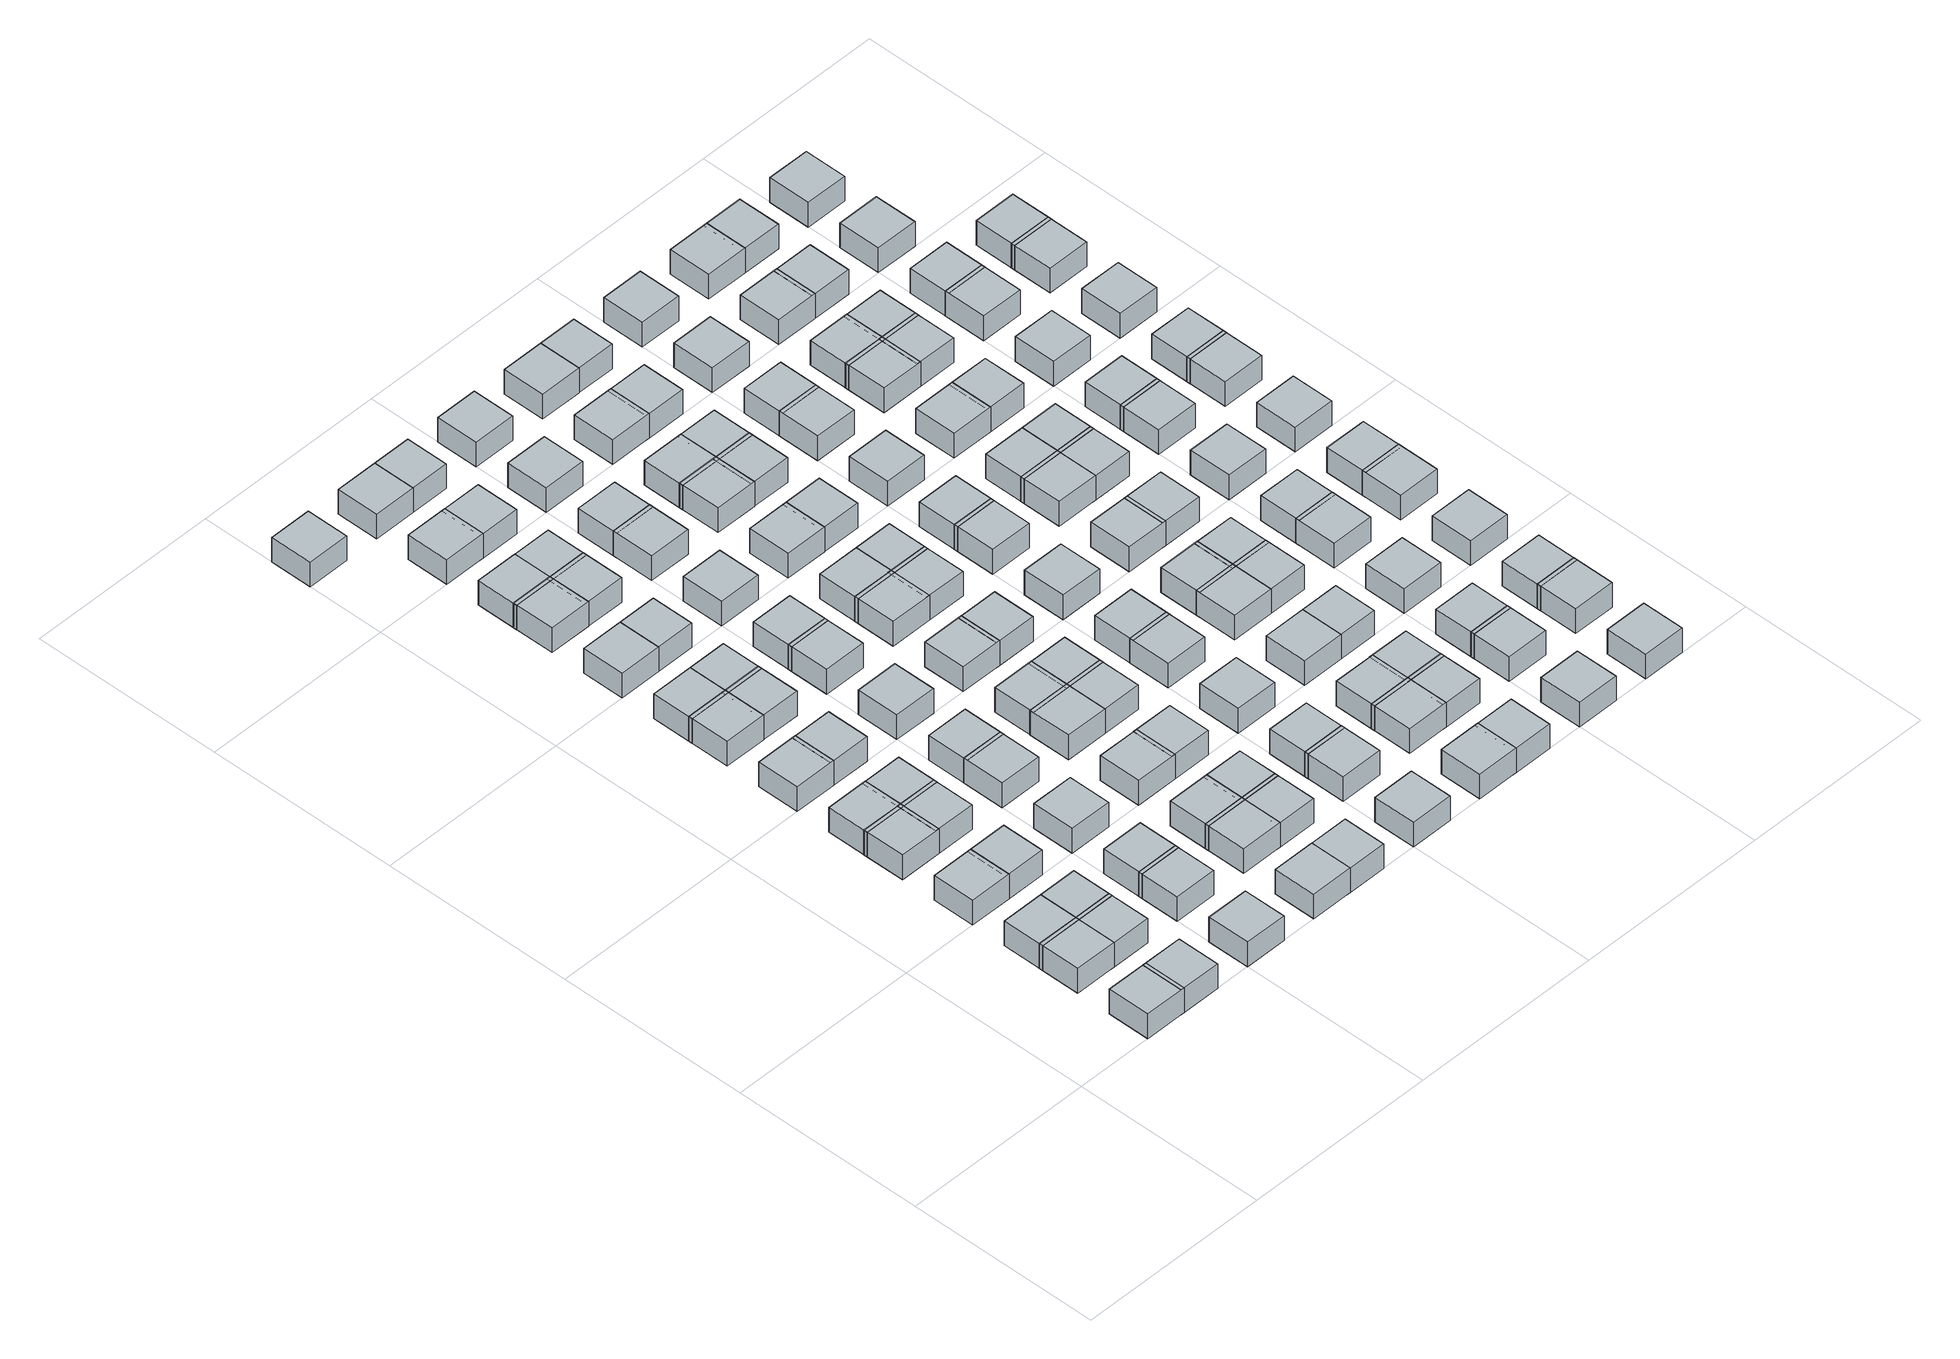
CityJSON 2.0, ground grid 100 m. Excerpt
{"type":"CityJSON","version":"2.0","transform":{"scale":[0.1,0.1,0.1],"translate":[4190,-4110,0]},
"CityObjects":{
"object1":{"type":"GenericCityObject","geometry":[{"type":"Solid","lod":"1","boundaries":[[[[0,1,2,3]],[[4,5,1,0]],[[5,6,2,1]],[[6,7,3,2]],[[7,4,0,3]],[[7,6,5,4]]]]}]},
"object2":{"type":"GenericCityObject","geometry":[{"type":"Solid","lod":"1","boundaries":[[[[8,9,10,11]],[[12,13,9,8]],[[13,14,10,9]],[[14,15,11,10]],[[15,12,8,11]],[[15,14,13,12]]]]}]},
"object3":{"type":"GenericCityObject","geometry":[{"type":"Solid","lod":"1","boundaries":[[[[16,17,18,19]],[[20,21,17,16]],[[21,22,18,17]],[[22,23,19,18]],[[23,20,16,19]],[[23,22,21,20]]]]}]},
"object4":{"type":"GenericCityObject","geometry":[{"type":"Solid","lod":"1","boundaries":[[[[24,25,26,27]],[[28,29,25,24]],[[29,30,26,25]],[[30,31,27,26]],[[31,28,24,27]],[[31,30,29,28]]]]}]},
"object5":{"type":"GenericCityObject","geometry":[{"type":"Solid","lod":"1","boundaries":[[[[32,33,34,35]],[[36,37,33,32]],[[37,38,34,33]],[[38,39,35,34]],[[39,36,32,35]],[[39,38,37,36]]]]}]},
"object6":{"type":"GenericCityObject","geometry":[{"type":"Solid","lod":"1","boundaries":[[[[40,41,42,43]],[[44,45,41,40]],[[45,46,42,41]],[[46,47,43,42]],[[47,44,40,43]],[[47,46,45,44]]]]}]},
"object7":{"type":"GenericCityObject","geometry":[{"type":"Solid","lod":"1","boundaries":[[[[48,49,50,51]],[[52,53,49,48]],[[53,54,50,49]],[[54,55,51,50]],[[55,52,48,51]],[[55,54,53,52]]]]}]},
"object8":{"type":"GenericCityObject","geometry":[{"type":"Solid","lod":"1","boundaries":[[[[56,57,58,59]],[[60,61,57,56]],[[61,62,58,57]],[[62,63,59,58]],[[63,60,56,59]],[[63,62,61,60]]]]}]},
"object9":{"type":"GenericCityObject","geometry":[{"type":"Solid","lod":"1","boundaries":[[[[64,65,66,67]],[[68,69,65,64]],[[69,70,66,65]],[[70,71,67,66]],[[71,68,64,67]],[[71,70,69,68]]]]}]},
"object10":{"type":"GenericCityObject","geometry":[{"type":"Solid","lod":"1","boundaries":[[[[72,73,74,75]],[[76,77,73,72]],[[77,78,74,73]],[[78,79,75,74]],[[79,76,72,75]],[[79,78,77,76]]]]}]},
"object11":{"type":"GenericCityObject","geometry":[{"type":"Solid","lod":"1","boundaries":[[[[80,81,82,83]],[[84,85,81,80]],[[85,86,82,81]],[[86,87,83,82]],[[87,84,80,83]],[[87,86,85,84]]]]}]},
"object12":{"type":"GenericCityObject","geometry":[{"type":"Solid","lod":"1","boundaries":[[[[88,89,90,91]],[[92,93,89,88]],[[93,94,90,89]],[[94,95,91,90]],[[95,92,88,91]],[[95,94,93,92]]]]}]},
"object13":{"type":"GenericCityObject","geometry":[{"type":"Solid","lod":"1","boundaries":[[[[96,97,98,99]],[[100,101,97,96]],[[101,102,98,97]],[[102,103,99,98]],[[103,100,96,99]],[[103,102,101,100]]]]}]},
"object14":{"type":"GenericCityObject","geometry":[{"type":"Solid","lod":"1","boundaries":[[[[104,105,106,107]],[[108,109,105,104]],[[109,110,106,105]],[[110,111,107,106]],[[111,108,104,107]],[[111,110,109,108]]]]}]},
"object15":{"type":"GenericCityObject","geometry":[{"type":"Solid","lod":"1","boundaries":[[[[112,113,114,115]],[[116,117,113,112]],[[117,118,114,113]],[[118,119,115,114]],[[119,116,112,115]],[[119,118,117,116]]]]}]},
"object16":{"type":"GenericCityObject","geometry":[{"type":"Solid","lod":"1","boundaries":[[[[120,121,122,123]],[[124,125,121,120]],[[125,126,122,121]],[[126,127,123,122]],[[127,124,120,123]],[[127,126,125,124]]]]}]},
"object17":{"type":"GenericCityObject","geometry":[{"type":"Solid","lod":"1","boundaries":[[[[128,129,130,131]],[[132,133,129,128]],[[133,134,130,129]],[[134,135,131,130]],[[135,132,128,131]],[[135,134,133,132]]]]}]},
"object18":{"type":"GenericCityObject","geometry":[{"type":"Solid","lod":"1","boundaries":[[[[136,137,138,139]],[[140,141,137,136]],[[141,142,138,137]],[[142,143,139,138]],[[143,140,136,139]],[[143,142,141,140]]]]}]},
"object19":{"type":"GenericCityObject","geometry":[{"type":"Solid","lod":"1","boundaries":[[[[144,145,146,147]],[[148,149,145,144]],[[149,150,146,145]],[[150,151,147,146]],[[151,148,144,147]],[[151,150,149,148]]]]}]},
"object20":{"type":"GenericCityObject","geometry":[{"type":"Solid","lod":"1","boundaries":[[[[152,153,154,155]],[[156,157,153,152]],[[157,158,154,153]],[[158,159,155,154]],[[159,156,152,155]],[[159,158,157,156]]]]}]},
"object21":{"type":"GenericCityObject","geometry":[{"type":"Solid","lod":"1","boundaries":[[[[160,161,162,163]],[[164,165,161,160]],[[165,166,162,161]],[[166,167,163,162]],[[167,164,160,163]],[[167,166,165,164]]]]}]},
"object22":{"type":"GenericCityObject","geometry":[{"type":"Solid","lod":"1","boundaries":[[[[168,169,170,171]],[[172,173,169,168]],[[173,174,170,169]],[[174,175,171,170]],[[175,172,168,171]],[[175,174,173,172]]]]}]},
"object23":{"type":"GenericCityObject","geometry":[{"type":"Solid","lod":"1","boundaries":[[[[176,177,178,179]],[[180,181,177,176]],[[181,182,178,177]],[[182,183,179,178]],[[183,180,176,179]],[[183,182,181,180]]]]}]},
"object24":{"type":"GenericCityObject","geometry":[{"type":"Solid","lod":"1","boundaries":[[[[184,185,186,187]],[[188,189,185,184]],[[189,190,186,185]],[[190,191,187,186]],[[191,188,184,187]],[[191,190,189,188]]]]}]},
"object25":{"type":"GenericCityObject","geometry":[{"type":"Solid","lod":"1","boundaries":[[[[192,193,194,195]],[[196,197,193,192]],[[197,198,194,193]],[[198,199,195,194]],[[199,196,192,195]],[[199,198,197,196]]]]}]},
"object26":{"type":"GenericCityObject","geometry":[{"type":"Solid","lod":"1","boundaries":[[[[200,201,202,203]],[[204,205,201,200]],[[205,206,202,201]],[[206,207,203,202]],[[207,204,200,203]],[[207,206,205,204]]]]}]},
"object27":{"type":"GenericCityObject","geometry":[{"type":"Solid","lod":"1","boundaries":[[[[208,209,210,211]],[[212,213,209,208]],[[213,214,210,209]],[[214,215,211,210]],[[215,212,208,211]],[[215,214,213,212]]]]}]},
"object28":{"type":"GenericCityObject","geometry":[{"type":"Solid","lod":"1","boundaries":[[[[216,217,218,219]],[[220,221,217,216]],[[221,222,218,217]],[[222,223,219,218]],[[223,220,216,219]],[[223,222,221,220]]]]}]},
"object29":{"type":"GenericCityObject","geometry":[{"type":"Solid","lod":"1","boundaries":[[[[224,225,226,227]],[[228,229,225,224]],[[229,230,226,225]],[[230,231,227,226]],[[231,228,224,227]],[[231,230,229,228]]]]}]},
"object30":{"type":"GenericCityObject","geometry":[{"type":"Solid","lod":"1","boundaries":[[[[232,233,234,235]],[[236,237,233,232]],[[237,238,234,233]],[[238,239,235,234]],[[239,236,232,235]],[[239,238,237,236]]]]}]},
"object31":{"type":"GenericCityObject","geometry":[{"type":"Solid","lod":"1","boundaries":[[[[240,241,242,243]],[[244,245,241,240]],[[245,246,242,241]],[[246,247,243,242]],[[247,244,240,243]],[[247,246,245,244]]]]}]},
"object32":{"type":"GenericCityObject","geometry":[{"type":"Solid","lod":"1","boundaries":[[[[248,249,250,251]],[[252,253,249,248]],[[253,254,250,249]],[[254,255,251,250]],[[255,252,248,251]],[[255,254,253,252]]]]}]},
"object33":{"type":"GenericCityObject","geometry":[{"type":"Solid","lod":"1","boundaries":[[[[256,257,258,259]],[[260,261,257,256]],[[261,262,258,257]],[[262,263,259,258]],[[263,260,256,259]],[[263,262,261,260]]]]}]},
"object34":{"type":"GenericCityObject","geometry":[{"type":"Solid","lod":"1","boundaries":[[[[264,265,266,267]],[[268,269,265,264]],[[269,270,266,265]],[[270,271,267,266]],[[271,268,264,267]],[[271,270,269,268]]]]}]},
"object35":{"type":"GenericCityObject","geometry":[{"type":"Solid","lod":"1","boundaries":[[[[272,273,274,275]],[[276,277,273,272]],[[277,278,274,273]],[[278,279,275,274]],[[279,276,272,275]],[[279,278,277,276]]]]}]},
"object36":{"type":"GenericCityObject","geometry":[{"type":"Solid","lod":"1","boundaries":[[[[280,281,282,283]],[[284,285,281,280]],[[285,286,282,281]],[[286,287,283,282]],[[287,284,280,283]],[[287,286,285,284]]]]}]},
"object37":{"type":"GenericCityObject","geometry":[{"type":"Solid","lod":"1","boundaries":[[[[288,289,290,291]],[[292,293,289,288]],[[293,294,290,289]],[[294,295,291,290]],[[295,292,288,291]],[[295,294,293,292]]]]}]},
"object38":{"type":"GenericCityObject","geometry":[{"type":"Solid","lod":"1","boundaries":[[[[296,297,298,299]],[[300,301,297,296]],[[301,302,298,297]],[[302,303,299,298]],[[303,300,296,299]],[[303,302,301,300]]]]}]},
"object39":{"type":"GenericCityObject","geometry":[{"type":"Solid","lod":"1","boundaries":[[[[304,305,306,307]],[[308,309,305,304]],[[309,310,306,305]],[[310,311,307,306]],[[311,308,304,307]],[[311,310,309,308]]]]}]},
"object40":{"type":"GenericCityObject","geometry":[{"type":"Solid","lod":"1","boundaries":[[[[312,313,314,315]],[[316,317,313,312]],[[317,318,314,313]],[[318,319,315,314]],[[319,316,312,315]],[[319,318,317,316]]]]}]},
"object41":{"type":"GenericCityObject","geometry":[{"type":"Solid","lod":"1","boundaries":[[[[320,321,322,323]],[[324,325,321,320]],[[325,326,322,321]],[[326,327,323,322]],[[327,324,320,323]],[[327,326,325,324]]]]}]},
"object42":{"type":"GenericCityObject","geometry":[{"type":"Solid","lod":"1","boundaries":[[[[328,329,330,331]],[[332,333,329,328]],[[333,334,330,329]],[[334,335,331,330]],[[335,332,328,331]],[[335,334,333,332]]]]}]},
"object43":{"type":"GenericCityObject","geometry":[{"type":"Solid","lod":"1","boundaries":[[[[336,337,338,339]],[[340,341,337,336]],[[341,342,338,337]],[[342,343,339,338]],[[343,340,336,339]],[[343,342,341,340]]]]}]},
"object44":{"type":"GenericCityObject","geometry":[{"type":"Solid","lod":"1","boundaries":[[[[344,345,346,347]],[[348,349,345,344]],[[349,350,346,345]],[[350,351,347,346]],[[351,348,344,347]],[[351,350,349,348]]]]}]},
"object45":{"type":"GenericCityObject","geometry":[{"type":"Solid","lod":"1","boundaries":[[[[352,353,354,355]],[[356,357,353,352]],[[357,358,354,353]],[[358,359,355,354]],[[359,356,352,355]],[[359,358,357,356]]]]}]},
"object46":{"type":"GenericCityObject","geometry":[{"type":"Solid","lod":"1","boundaries":[[[[360,361,362,363]],[[364,365,361,360]],[[365,366,362,361]],[[366,367,363,362]],[[367,364,360,363]],[[367,366,365,364]]]]}]},
"object47":{"type":"GenericCityObject","geometry":[{"type":"Solid","lod":"1","boundaries":[[[[368,369,370,371]],[[372,373,369,368]],[[373,374,370,369]],[[374,375,371,370]],[[375,372,368,371]],[[375,374,373,372]]]]}]},
"object48":{"type":"GenericCityObject","geometry":[{"type":"Solid","lod":"1","boundaries":[[[[376,377,378,379]],[[380,381,377,376]],[[381,382,378,377]],[[382,383,379,378]],[[383,380,376,379]],[[383,382,381,380]]]]}]},
"object49":{"type":"GenericCityObject","geometry":[{"type":"Solid","lod":"1","boundaries":[[[[384,385,386,387]],[[388,389,385,384]],[[389,390,386,385]],[[390,391,387,386]],[[391,388,384,387]],[[391,390,389,388]]]]}]},
"object50":{"type":"GenericCityObject","geometry":[{"type":"Solid","lod":"1","boundaries":[[[[392,393,394,395]],[[396,397,393,392]],[[397,398,394,393]],[[398,399,395,394]],[[399,396,392,395]],[[399,398,397,396]]]]}]},
"object51":{"type":"GenericCityObject","geometry":[{"type":"Solid","lod":"1","boundaries":[[[[400,401,402,403]],[[404,405,401,400]],[[405,406,402,401]],[[406,407,403,402]],[[407,404,400,403]],[[407,406,405,404]]]]}]},
"object52":{"type":"GenericCityObject","geometry":[{"type":"Solid","lod":"1","boundaries":[[[[408,409,410,411]],[[412,413,409,408]],[[413,414,410,409]],[[414,415,411,410]],[[415,412,408,411]],[[415,414,413,412]]]]}]},
"object53":{"type":"GenericCityObject","geometry":[{"type":"Solid","lod":"1","boundaries":[[[[416,417,418,419]],[[420,421,417,416]],[[421,422,418,417]],[[422,423,419,418]],[[423,420,416,419]],[[423,422,421,420]]]]}]},
"object54":{"type":"GenericCityObject","geometry":[{"type":"Solid","lod":"1","boundaries":[[[[424,425,426,427]],[[428,429,425,424]],[[429,430,426,425]],[[430,431,427,426]],[[431,428,424,427]],[[431,430,429,428]]]]}]},
"object55":{"type":"GenericCityObject","geometry":[{"type":"Solid","lod":"1","boundaries":[[[[432,433,434,435]],[[436,437,433,432]],[[437,438,434,433]],[[438,439,435,434]],[[439,436,432,435]],[[439,438,437,436]]]]}]},
"object56":{"type":"GenericCityObject","geometry":[{"type":"Solid","lod":"1","boundaries":[[[[440,441,442,443]],[[444,445,441,440]],[[445,446,442,441]],[[446,447,443,442]],[[447,444,440,443]],[[447,446,445,444]]]]}]},
"object57":{"type":"GenericCityObject","geometry":[{"type":"Solid","lod":"1","boundaries":[[[[448,449,450,451]],[[452,453,449,448]],[[453,454,450,449]],[[454,455,451,450]],[[455,452,448,451]],[[455,454,453,452]]]]}]},
"object58":{"type":"GenericCityObject","geometry":[{"type":"Solid","lod":"1","boundaries":[[[[456,457,458,459]],[[460,461,457,456]],[[461,462,458,457]],[[462,463,459,458]],[[463,460,456,459]],[[463,462,461,460]]]]}]},
"object59":{"type":"GenericCityObject","geometry":[{"type":"Solid","lod":"1","boundaries":[[[[464,465,466,467]],[[468,469,465,464]],[[469,470,466,465]],[[470,471,467,466]],[[471,468,464,467]],[[471,470,469,468]]]]}]},
"object60":{"type":"GenericCityObject","geometry":[{"type":"Solid","lod":"1","boundaries":[[[[472,473,474,475]],[[476,477,473,472]],[[477,478,474,473]],[[478,479,475,474]],[[479,476,472,475]],[[479,478,477,476]]]]}]},
"object61":{"type":"GenericCityObject","geometry":[{"type":"Solid","lod":"1","boundaries":[[[[480,481,482,483]],[[484,485,481,480]],[[485,486,482,481]],[[486,487,483,482]],[[487,484,480,483]],[[487,486,485,484]]]]}]},
"object62":{"type":"GenericCityObject","geometry":[{"type":"Solid","lod":"1","boundaries":[[[[488,489,490,491]],[[492,493,489,488]],[[493,494,490,489]],[[494,495,491,490]],[[495,492,488,491]],[[495,494,493,492]]]]}]},
"object63":{"type":"GenericCityObject","geometry":[{"type":"Solid","lod":"1","boundaries":[[[[496,497,498,499]],[[500,501,497,496]],[[501,502,498,497]],[[502,503,499,498]],[[503,500,496,499]],[[503,502,501,500]]]]}]},
"object64":{"type":"GenericCityObject","geometry":[{"type":"Solid","lod":"1","boundaries":[[[[504,505,506,507]],[[508,509,505,504]],[[509,510,506,505]],[[510,511,507,506]],[[511,508,504,507]],[[511,510,509,508]]]]}]},
"object65":{"type":"GenericCityObject","geometry":[{"type":"Solid","lod":"1","boundaries":[[[[512,513,514,515]],[[516,517,513,512]],[[517,518,514,513]],[[518,519,515,514]],[[519,516,512,515]],[[519,518,517,516]]]]}]},
"object66":{"type":"GenericCityObject","geometry":[{"type":"Solid","lod":"1","boundaries":[[[[520,521,522,523]],[[524,525,521,520]],[[525,526,522,521]],[[526,527,523,522]],[[527,524,520,523]],[[527,526,525,524]]]]}]},
"object67":{"type":"GenericCityObject","geometry":[{"type":"Solid","lod":"1","boundaries":[[[[528,529,530,531]],[[532,533,529,528]],[[533,534,530,529]],[[534,535,531,530]],[[535,532,528,531]],[[535,534,533,532]]]]}]},
"object68":{"type":"GenericCityObject","geometry":[{"type":"Solid","lod":"1","boundaries":[[[[536,537,538,539]],[[540,541,537,536]],[[541,542,538,537]],[[542,543,539,538]],[[543,540,536,539]],[[543,542,541,540]]]]}]},
"object69":{"type":"GenericCityObject","geometry":[{"type":"Solid","lod":"1","boundaries":[[[[544,545,546,547]],[[548,549,545,544]],[[549,550,546,545]],[[550,551,547,546]],[[551,548,544,547]],[[551,550,549,548]]]]}]},
"object70":{"type":"GenericCityObject","geometry":[{"type":"Solid","lod":"1","boundaries":[[[[552,553,554,555]],[[556,557,553,552]],[[557,558,554,553]],[[558,559,555,554]],[[559,556,552,555]],[[559,558,557,556]]]]}]},
"object71":{"type":"GenericCityObject","geometry":[{"type":"Solid","lod":"1","boundaries":[[[[560,561,562,563]],[[564,565,561,560]],[[565,566,562,561]],[[566,567,563,562]],[[567,564,560,563]],[[567,566,565,564]]]]}]},
"object72":{"type":"GenericCityObject","geometry":[{"type":"Solid","lod":"1","boundaries":[[[[568,569,570,571]],[[572,573,569,568]],[[573,574,570,569]],[[574,575,571,570]],[[575,572,568,571]],[[575,574,573,572]]]]}]},
"object73":{"type":"GenericCityObject","geometry":[{"type":"Solid","lod":"1","boundaries":[[[[576,577,578,579]],[[580,581,577,576]],[[581,582,578,577]],[[582,583,579,578]],[[583,580,576,579]],[[583,582,581,580]]]]}]},
"object74":{"type":"GenericCityObject","geometry":[{"type":"Solid","lod":"1","boundaries":[[[[584,585,586,587]],[[588,589,585,584]],[[589,590,586,585]],[[590,591,587,586]],[[591,588,584,587]],[[591,590,589,588]]]]}]},
"object75":{"type":"GenericCityObject","geometry":[{"type":"Solid","lod":"1","boundaries":[[[[592,593,594,595]],[[596,597,593,592]],[[597,598,594,593]],[[598,599,595,594]],[[599,596,592,595]],[[599,598,597,596]]]]}]},
"object76":{"type":"GenericCityObject","geometry":[{"type":"Solid","lod":"1","boundaries":[[[[600,601,602,603]],[[604,605,601,600]],[[605,606,602,601]],[[606,607,603,602]],[[607,604,600,603]],[[607,606,605,604]]]]}]},
"object77":{"type":"GenericCityObject","geometry":[{"type":"Solid","lod":"1","boundaries":[[[[608,609,610,611]],[[612,613,609,608]],[[613,614,610,609]],[[614,615,611,610]],[[615,612,608,611]],[[615,614,613,612]]]]}]},
"object78":{"type":"GenericCityObject","geometry":[{"type":"Solid","lod":"1","boundaries":[[[[616,617,618,619]],[[620,621,617,616]],[[621,622,618,617]],[[622,623,619,618]],[[623,620,616,619]],[[623,622,621,620]]]]}]},
"object79":{"type":"GenericCityObject","geometry":[{"type":"Solid","lod":"1","boundaries":[[[[624,625,626,627]],[[628,629,625,624]],[[629,630,626,625]],[[630,631,627,626]],[[631,628,624,627]],[[631,630,629,628]]]]}]},
"object80":{"type":"GenericCityObject","geometry":[{"type":"Solid","lod":"1","boundaries":[[[[632,633,634,635]],[[636,637,633,632]],[[637,638,634,633]],[[638,639,635,634]],[[639,636,632,635]],[[639,638,637,636]]]]}]},
"object81":{"type":"GenericCityObject","geometry":[{"type":"Solid","lod":"1","boundaries":[[[[640,641,642,643]],[[644,645,641,640]],[[645,646,642,641]],[[646,647,643,642]],[[647,644,640,643]],[[647,646,645,644]]]]}]},
"object82":{"type":"GenericCityObject","geometry":[{"type":"Solid","lod":"1","boundaries":[[[[648,649,650,651]],[[652,653,649,648]],[[653,654,650,649]],[[654,655,651,650]],[[655,652,648,651]],[[655,654,653,652]]]]}]},
"object83":{"type":"GenericCityObject","geometry":[{"type":"Solid","lod":"1","boundaries":[[[[656,657,658,659]],[[660,661,657,656]],[[661,662,658,657]],[[662,663,659,658]],[[663,660,656,659]],[[663,662,661,660]]]]}]},
"object84":{"type":"GenericCityObject","geometry":[{"type":"Solid","lod":"1","boundaries":[[[[664,665,666,667]],[[668,669,665,664]],[[669,670,666,665]],[[670,671,667,666]],[[671,668,664,667]],[[671,670,669,668]]]]}]},
"object85":{"type":"GenericCityObject","geometry":[{"type":"Solid","lod":"1","boundaries":[[[[672,673,674,675]],[[676,677,673,672]],[[677,678,674,673]],[[678,679,675,674]],[[679,676,672,675]],[[679,678,677,676]]]]}]},
"object86":{"type":"GenericCityObject","geometry":[{"type":"Solid","lod":"1","boundaries":[[[[680,681,682,683]],[[684,685,681,680]],[[685,686,682,681]],[[686,687,683,682]],[[687,684,680,683]],[[687,686,685,684]]]]}]},
"object87":{"type":"GenericCityObject","geometry":[{"type":"Solid","lod":"1","boundaries":[[[[688,689,690,691]],[[692,693,689,688]],[[693,694,690,689]],[[694,695,691,690]],[[695,692,688,691]],[[695,694,693,692]]]]}]},
"object88":{"type":"GenericCityObject","geometry":[{"type":"Solid","lod":"1","boundaries":[[[[696,697,698,699]],[[700,701,697,696]],[[701,702,698,697]],[[702,703,699,698]],[[703,700,696,699]],[[703,702,701,700]]]]}]},
"object89":{"type":"GenericCityObject","geometry":[{"type":"Solid","lod":"1","boundaries":[[[[704,705,706,707]],[[708,709,705,704]],[[709,710,706,705]],[[710,711,707,706]],[[711,708,704,707]],[[711,710,709,708]]]]}]},
"object90":{"type":"GenericCityObject","geometry":[{"type":"Solid","lod":"1","boundaries":[[[[712,713,714,715]],[[716,717,713,712]],[[717,718,714,713]],[[718,719,715,714]],[[719,716,712,715]],[[719,718,717,716]]]]}]},
"object91":{"type":"GenericCityObject","geometry":[{"type":"Solid","lod":"1","boundaries":[[[[720,721,722,723]],[[724,725,721,720]],[[725,726,722,721]],[[726,727,723,722]],[[727,724,720,723]],[[727,726,725,724]]]]}]},
"object92":{"type":"GenericCityObject","geometry":[{"type":"Solid","lod":"1","boundaries":[[[[728,729,730,731]],[[732,733,729,728]],[[733,734,730,729]],[[734,735,731,730]],[[735,732,728,731]],[[735,734,733,732]]]]}]},
"object93":{"type":"GenericCityObject","geometry":[{"type":"Solid","lod":"1","boundaries":[[[[736,737,738,739]],[[740,741,737,736]],[[741,742,738,737]],[[742,743,739,738]],[[743,740,736,739]],[[743,742,741,740]]]]}]},
"object94":{"type":"GenericCityObject","geometry":[{"type":"Solid","lod":"1","boundaries":[[[[744,745,746,747]],[[748,749,745,744]],[[749,750,746,745]],[[750,751,747,746]],[[751,748,744,747]],[[751,750,749,748]]]]}]},
"object95":{"type":"GenericCityObject","geometry":[{"type":"Solid","lod":"1","boundaries":[[[[752,753,754,755]],[[756,757,753,752]],[[757,758,754,753]],[[758,759,755,754]],[[759,756,752,755]],[[759,758,757,756]]]]}]},
"object96":{"type":"GenericCityObject","geometry":[{"type":"Solid","lod":"1","boundaries":[[[[760,761,762,763]],[[764,765,761,760]],[[765,766,762,761]],[[766,767,763,762]],[[767,764,760,763]],[[767,766,765,764]]]]}]},
"object97":{"type":"GenericCityObject","geometry":[{"type":"Solid","lod":"1","boundaries":[[[[768,769,770,771]],[[772,773,769,768]],[[773,774,770,769]],[[774,775,771,770]],[[775,772,768,771]],[[775,774,773,772]]]]}]},
"object98":{"type":"GenericCityObject","geometry":[{"type":"Solid","lod":"1","boundaries":[[[[776,777,778,779]],[[780,781,777,776]],[[781,782,778,777]],[[782,783,779,778]],[[783,780,776,779]],[[783,782,781,780]]]]}]},
"object99":{"type":"GenericCityObject","geometry":[{"type":"Solid","lod":"1","boundaries":[[[[784,785,786,787]],[[788,789,785,784]],[[789,790,786,785]],[[790,791,787,786]],[[791,788,784,787]],[[791,790,789,788]]]]}]},
"object100":{"type":"GenericCityObject","geometry":[{"type":"Solid","lod":"1","boundaries":[[[[792,793,794,795]],[[796,797,793,792]],[[797,798,794,793]],[[798,799,795,794]],[[799,796,792,795]],[[799,798,797,796]]]]}]},
"object101":{"type":"GenericCityObject","geometry":[{"type":"Solid","lod":"1","boundaries":[[[[800,801,802,803]],[[804,805,801,800]],[[805,806,802,801]],[[806,807,803,802]],[[807,804,800,803]],[[807,806,805,804]]]]}]},
"object102":{"type":"GenericCityObject","geometry":[{"type":"Solid","lod":"1","boundaries":[[[[808,809,810,811]],[[812,813,809,808]],[[813,814,810,809]],[[814,815,811,810]],[[815,812,808,811]],[[815,814,813,812]]]]}]},
"object103":{"type":"GenericCityObject","geometry":[{"type":"Solid","lod":"1","boundaries":[[[[816,817,818,819]],[[820,821,817,816]],[[821,822,818,817]],[[822,823,819,818]],[[823,820,816,819]],[[823,822,821,820]]]]}]},
"object104":{"type":"GenericCityObject","geometry":[{"type":"Solid","lod":"1","boundaries":[[[[824,825,826,827]],[[828,829,825,824]],[[829,830,826,825]],[[830,831,827,826]],[[831,828,824,827]],[[831,830,829,828]]]]}]},
"object105":{"type":"GenericCityObject","geometry":[{"type":"Solid","lod":"1","boundaries":[[[[832,833,834,835]],[[836,837,833,832]],[[837,838,834,833]],[[838,839,835,834]],[[839,836,832,835]],[[839,838,837,836]]]]}]},
"object106":{"type":"GenericCityObject","geometry":[{"type":"Solid","lod":"1","boundaries":[[[[840,841,842,843]],[[844,845,841,840]],[[845,846,842,841]],[[846,847,843,842]],[[847,844,840,843]],[[847,846,845,844]]]]}]},
"object107":{"type":"GenericCityObject","geometry":[{"type":"Solid","lod":"1","boundaries":[[[[848,849,850,851]],[[852,853,849,848]],[[853,854,850,849]],[[854,855,851,850]],[[855,852,848,851]],[[855,854,853,852]]]]}]},
"object108":{"type":"GenericCityObject","geometry":[{"type":"Solid","lod":"1","boundaries":[[[[856,857,858,859]],[[860,861,857,856]],[[861,862,858,857]],[[862,863,859,858]],[[863,860,856,859]],[[863,862,861,860]]]]}]},
"object109":{"type":"GenericCityObject","geometry":[{"type":"Solid","lod":"1","boundaries":[[[[864,865,866,867]],[[868,869,865,864]],[[869,870,866,865]],[[870,871,867,866]],[[871,868,864,867]],[[871,870,869,868]]]]}]},
"object110":{"type":"GenericCityObject","geometry":[{"type":"Solid","lod":"1","boundaries":[[[[872,873,874,875]],[[876,877,873,872]],[[877,878,874,873]],[[878,879,875,874]],[[879,876,872,875]],[[879,878,877,876]]]]}]},
"object111":{"type":"GenericCityObject","geometry":[{"type":"Solid","lod":"1","boundaries":[[[[880,881,882,883]],[[884,885,881,880]],[[885,886,882,881]],[[886,887,883,882]],[[887,884,880,883]],[[887,886,885,884]]]]}]},
"object112":{"type":"GenericCityObject","geometry":[{"type":"Solid","lod":"1","boundaries":[[[[888,889,890,891]],[[892,893,889,888]],[[893,894,890,889]],[[894,895,891,890]],[[895,892,888,891]],[[895,894,893,892]]]]}]},
"object113":{"type":"GenericCityObject","geometry":[{"type":"Solid","lod":"1","boundaries":[[[[896,897,898,899]],[[900,901,897,896]],[[901,902,898,897]],[[902,903,899,898]],[[903,900,896,899]],[[903,902,901,900]]]]}]},
"object114":{"type":"GenericCityObject","geometry":[{"type":"Solid","lod":"1","boundaries":[[[[904,905,906,907]],[[908,909,905,904]],[[909,910,906,905]],[[910,911,907,906]],[[911,908,904,907]],[[911,910,909,908]]]]}]},
"object115":{"type":"GenericCityObject","geometry":[{"type":"Solid","lod":"1","boundaries":[[[[912,913,914,915]],[[916,917,913,912]],[[917,918,914,913]],[[918,919,915,914]],[[919,916,912,915]],[[919,918,917,916]]]]}]},
"object116":{"type":"GenericCityObject","geometry":[{"type":"Solid","lod":"1","boundaries":[[[[920,921,922,923]],[[924,925,921,920]],[[925,926,922,921]],[[926,927,923,922]],[[927,924,920,923]],[[927,926,925,924]]]]}]},
"object117":{"type":"GenericCityObject","geometry":[{"type":"Solid","lod":"1","boundaries":[[[[928,929,930,931]],[[932,933,929,928]],[[933,934,930,929]],[[934,935,931,930]],[[935,932,928,931]],[[935,934,933,932]]]]}]},
"object118":{"type":"GenericCityObject","geometry":[{"type":"Solid","lod":"1","boundaries":[[[[936,937,938,939]],[[940,941,937,936]],[[941,942,938,937]],[[942,943,939,938]],[[943,940,936,939]],[[943,942,941,940]]]]}]},
"object119":{"type":"GenericCityObject","geometry":[{"type":"Solid","lod":"1","boundaries":[[[[944,945,946,947]],[[948,949,945,944]],[[949,950,946,945]],[[950,951,947,946]],[[951,948,944,947]],[[951,950,949,948]]]]}]},
"object120":{"type":"GenericCityObject","geometry":[{"type":"Solid","lod":"1","boundaries":[[[[952,953,954,955]],[[956,957,953,952]],[[957,958,954,953]],[[958,959,955,954]],[[959,956,952,955]],[[959,958,957,956]]]]}]},
"object121":{"type":"GenericCityObject","geometry":[{"type":"Solid","lod":"1","boundaries":[[[[960,961,962,963]],[[964,965,961,960]],[[965,966,962,961]],[[966,967,963,962]],[[967,964,960,963]],[[967,966,965,964]]]]}]},
"object122":{"type":"GenericCityObject","geometry":[{"type":"Solid","lod":"1","boundaries":[[[[968,969,970,971]],[[972,973,969,968]],[[973,974,970,969]],[[974,975,971,970]],[[975,972,968,971]],[[975,974,973,972]]]]}]},
"object123":{"type":"GenericCityObject","geometry":[{"type":"Solid","lod":"1","boundaries":[[[[976,977,978,979]],[[980,981,977,976]],[[981,982,978,977]],[[982,983,979,978]],[[983,980,976,979]],[[983,982,981,980]]]]}]},
"object124":{"type":"GenericCityObject","geometry":[{"type":"Solid","lod":"1","boundaries":[[[[984,985,986,987]],[[988,989,985,984]],[[989,990,986,985]],[[990,991,987,986]],[[991,988,984,987]],[[991,990,989,988]]]]}]},
"object125":{"type":"GenericCityObject","geometry":[{"type":"Solid","lod":"1","boundaries":[[[[992,993,994,995]],[[996,997,993,992]],[[997,998,994,993]],[[998,999,995,994]],[[999,996,992,995]],[[999,998,997,996]]]]}]},
"object126":{"type":"GenericCityObject","geometry":[{"type":"Solid","lod":"1","boundaries":[[[[1000,1001,1002,1003]],[[1004,1005,1001,1000]],[[1005,1006,1002,1001]],[[1006,1007,1003,1002]],[[1007,1004,1000,1003]],[[1007,1006,1005,1004]]]]}]},
"object127":{"type":"GenericCityObject","geometry":[{"type":"Solid","lod":"1","boundaries":[[[[1008,1009,1010,1011]],[[1012,1013,1009,1008]],[[1013,1014,1010,1009]],[[1014,1015,1011,1010]],[[1015,1012,1008,1011]],[[1015,1014,1013,1012]]]]}]},
"object128":{"type":"GenericCityObject","geometry":[{"type":"Solid","lod":"1","boundaries":[[[[1016,1017,1018,1019]],[[1020,1021,1017,1016]],[[1021,1022,1018,1017]],[[1022,1023,1019,1018]],[[1023,1020,1016,1019]],[[1023,1022,1021,1020]]]]}]},
"object129":{"type":"GenericCityObject","geometry":[{"type":"Solid","lod":"1","boundaries":[[[[1024,1025,1026,1027]],[[1028,1029,1025,1024]],[[1029,1030,1026,1025]],[[1030,1031,1027,1026]],[[1031,1028,1024,1027]],[[1031,1030,1029,1028]]]]}]},
"object130":{"type":"GenericCityObject","geometry":[{"type":"Solid","lod":"1","boundaries":[[[[1032,1033,1034,1035]],[[1036,1037,1033,1032]],[[1037,1038,1034,1033]],[[1038,1039,1035,1034]],[[1039,1036,1032,1035]],[[1039,1038,1037,1036]]]]}]},
"object131":{"type":"GenericCityObject","geometry":[{"type":"Solid","lod":"1","boundaries":[[[[1040,1041,1042,1043]],[[1044,1045,1041,1040]],[[1045,1046,1042,1041]],[[1046,1047,1043,1042]],[[1047,1044,1040,1043]],[[1047,1046,1045,1044]]]]}]},
"object132":{"type":"GenericCityObject","geometry":[{"type":"Solid","lod":"1","boundaries":[[[[1048,1049,1050,1051]],[[1052,1053,1049,1048]],[[1053,1054,1050,1049]],[[1054,1055,1051,1050]],[[1055,1052,1048,1051]],[[1055,1054,1053,1052]]]]}]},
"object133":{"type":"GenericCityObject","geometry":[{"type":"Solid","lod":"1","boundaries":[[[[1056,1057,1058,1059]],[[1060,1061,1057,1056]],[[1061,1062,1058,1057]],[[1062,1063,1059,1058]],[[1063,1060,1056,1059]],[[1063,1062,1061,1060]]]]}]},
"object134":{"type":"GenericCityObject","geometry":[{"type":"Solid","lod":"1","boundaries":[[[[1064,1065,1066,1067]],[[1068,1069,1065,1064]],[[1069,1070,1066,1065]],[[1070,1071,1067,1066]],[[1071,1068,1064,1067]],[[1071,1070,1069,1068]]]]}]},
"object135":{"type":"GenericCityObject","geometry":[{"type":"Solid","lod":"1","boundaries":[[[[1072,1073,1074,1075]],[[1076,1077,1073,1072]],[[1077,1078,1074,1073]],[[1078,1079,1075,1074]],[[1079,1076,1072,1075]],[[1079,1078,1077,1076]]]]}]},
"object136":{"type":"GenericCityObject","geometry":[{"type":"Solid","lod":"1","boundaries":[[[[1080,1081,1082,1083]],[[1084,1085,1081,1080]],[[1085,1086,1082,1081]],[[1086,1087,1083,1082]],[[1087,1084,1080,1083]],[[1087,1086,1085,1084]]]]}]},
"object137":{"type":"GenericCityObject","geometry":[{"type":"Solid","lod":"1","boundaries":[[[[1088,1089,1090,1091]],[[1092,1093,1089,1088]],[[1093,1094,1090,1089]],[[1094,1095,1091,1090]],[[1095,1092,1088,1091]],[[1095,1094,1093,1092]]]]}]},
"object138":{"type":"GenericCityObject","geometry":[{"type":"Solid","lod":"1","boundaries":[[[[1096,1097,1098,1099]],[[1100,1101,1097,1096]],[[1101,1102,1098,1097]],[[1102,1103,1099,1098]],[[1103,1100,1096,1099]],[[1103,1102,1101,1100]]]]}]},
"object139":{"type":"GenericCityObject","geometry":[{"type":"Solid","lod":"1","boundaries":[[[[1104,1105,1106,1107]],[[1108,1109,1105,1104]],[[1109,1110,1106,1105]],[[1110,1111,1107,1106]],[[1111,1108,1104,1107]],[[1111,1110,1109,1108]]]]}]}
},
"vertices":[
[400,0,0],[620,0,0],[620,220,0],[400,220,0],[400,0,140],[620,0,140],[620,220,140],[400,220,140],
[400,400,0],[620,400,0],[620,620,0],[400,620,0],[400,400,140],[620,400,140],[620,620,140],[400,620,140],
[400,600,0],[620,600,0],[620,820,0],[400,820,0],[400,600,140],[620,600,140],[620,820,140],[400,820,140],
[600,0,0],[820,0,0],[820,220,0],[600,220,0],[600,0,140],[820,0,140],[820,220,140],[600,220,140],
[400,1000,0],[620,1000,0],[620,1220,0],[400,1220,0],[400,1000,140],[620,1000,140],[620,1220,140],[400,1220,140],
[600,400,0],[820,400,0],[820,620,0],[600,620,0],[600,400,140],[820,400,140],[820,620,140],[600,620,140],
[600,600,0],[820,600,0],[820,820,0],[600,820,0],[600,600,140],[820,600,140],[820,820,140],[600,820,140],
[400,1400,0],[620,1400,0],[620,1620,0],[400,1620,0],[400,1400,140],[620,1400,140],[620,1620,140],[400,1620,140],
[400,1600,0],[620,1600,0],[620,1820,0],[400,1820,0],[400,1600,140],[620,1600,140],[620,1820,140],[400,1820,140],
[600,1000,0],[820,1000,0],[820,1220,0],[600,1220,0],[600,1000,140],[820,1000,140],[820,1220,140],[600,1220,140],
[400,2000,0],[620,2000,0],[620,2220,0],[400,2220,0],[400,2000,140],[620,2000,140],[620,2220,140],[400,2220,140],
[1000,0,0],[1220,0,0],[1220,220,0],[1000,220,0],[1000,0,140],[1220,0,140],[1220,220,140],[1000,220,140],
[600,1400,0],[820,1400,0],[820,1620,0],[600,1620,0],[600,1400,140],[820,1400,140],[820,1620,140],[600,1620,140],
[600,1600,0],[820,1600,0],[820,1820,0],[600,1820,0],[600,1600,140],[820,1600,140],[820,1820,140],[600,1820,140],
[400,2400,0],[620,2400,0],[620,2620,0],[400,2620,0],[400,2400,140],[620,2400,140],[620,2620,140],[400,2620,140],
[1000,400,0],[1220,400,0],[1220,620,0],[1000,620,0],[1000,400,140],[1220,400,140],[1220,620,140],[1000,620,140],
[400,2600,0],[620,2600,0],[620,2820,0],[400,2820,0],[400,2600,140],[620,2600,140],[620,2820,140],[400,2820,140],
[1000,600,0],[1220,600,0],[1220,820,0],[1000,820,0],[1000,600,140],[1220,600,140],[1220,820,140],[1000,820,140],
[600,2000,0],[820,2000,0],[820,2220,0],[600,2220,0],[600,2000,140],[820,2000,140],[820,2220,140],[600,2220,140],
[400,3000,0],[620,3000,0],[620,3220,0],[400,3220,0],[400,3000,140],[620,3000,140],[620,3220,140],[400,3220,140],
[1000,1000,0],[1220,1000,0],[1220,1220,0],[1000,1220,0],[1000,1000,140],[1220,1000,140],[1220,1220,140],[1000,1220,140],
[0,4400,0],[220,4400,0],[220,4620,0],[0,4620,0],[0,4400,140],[220,4400,140],[220,4620,140],[0,4620,140],
[600,2400,0],[820,2400,0],[820,2620,0],[600,2620,0],[600,2400,140],[820,2400,140],[820,2620,140],[600,2620,140],
[600,2600,0],[820,2600,0],[820,2820,0],[600,2820,0],[600,2600,140],[820,2600,140],[820,2820,140],[600,2820,140],
[1400,0,0],[1620,0,0],[1620,220,0],[1400,220,0],[1400,0,140],[1620,0,140],[1620,220,140],[1400,220,140],
[400,3400,0],[620,3400,0],[620,3620,0],[400,3620,0],[400,3400,140],[620,3400,140],[620,3620,140],[400,3620,140],
[1000,1400,0],[1220,1400,0],[1220,1620,0],[1000,1620,0],[1000,1400,140],[1220,1400,140],[1220,1620,140],[1000,1620,140],
[400,3600,0],[620,3600,0],[620,3820,0],[400,3820,0],[400,3600,140],[620,3600,140],[620,3820,140],[400,3820,140],
[1000,1600,0],[1220,1600,0],[1220,1820,0],[1000,1820,0],[1000,1600,140],[1220,1600,140],[1220,1820,140],[1000,1820,140],
[600,3000,0],[820,3000,0],[820,3220,0],[600,3220,0],[600,3000,140],[820,3000,140],[820,3220,140],[600,3220,140],
[1400,400,0],[1620,400,0],[1620,620,0],[1400,620,0],[1400,400,140],[1620,400,140],[1620,620,140],[1400,620,140],
[1400,600,0],[1620,600,0],[1620,820,0],[1400,820,0],[1400,600,140],[1620,600,140],[1620,820,140],[1400,820,140],
[400,4000,0],[620,4000,0],[620,4220,0],[400,4220,0],[400,4000,140],[620,4000,140],[620,4220,140],[400,4220,140],
[1000,2000,0],[1220,2000,0],[1220,2220,0],[1000,2220,0],[1000,2000,140],[1220,2000,140],[1220,2220,140],[1000,2220,140],
[1600,0,0],[1820,0,0],[1820,220,0],[1600,220,0],[1600,0,140],[1820,0,140],[1820,220,140],[1600,220,140],
[600,3400,0],[820,3400,0],[820,3620,0],[600,3620,0],[600,3400,140],[820,3400,140],[820,3620,140],[600,3620,140],
[600,3600,0],[820,3600,0],[820,3820,0],[600,3820,0],[600,3600,140],[820,3600,140],[820,3820,140],[600,3820,140],
[1400,1000,0],[1620,1000,0],[1620,1220,0],[1400,1220,0],[1400,1000,140],[1620,1000,140],[1620,1220,140],[1400,1220,140],
[400,4400,0],[620,4400,0],[620,4620,0],[400,4620,0],[400,4400,140],[620,4400,140],[620,4620,140],[400,4620,140],
[1000,2400,0],[1220,2400,0],[1220,2620,0],[1000,2620,0],[1000,2400,140],[1220,2400,140],[1220,2620,140],[1000,2620,140],
[1600,400,0],[1820,400,0],[1820,620,0],[1600,620,0],[1600,400,140],[1820,400,140],[1820,620,140],[1600,620,140],
[1000,2600,0],[1220,2600,0],[1220,2820,0],[1000,2820,0],[1000,2600,140],[1220,2600,140],[1220,2820,140],[1000,2820,140],
[1600,600,0],[1820,600,0],[1820,820,0],[1600,820,0],[1600,600,140],[1820,600,140],[1820,820,140],[1600,820,140],
[600,4000,0],[820,4000,0],[820,4220,0],[600,4220,0],[600,4000,140],[820,4000,140],[820,4220,140],[600,4220,140],
[1400,1400,0],[1620,1400,0],[1620,1620,0],[1400,1620,0],[1400,1400,140],[1620,1400,140],[1620,1620,140],[1400,1620,140],
[1400,1600,0],[1620,1600,0],[1620,1820,0],[1400,1820,0],[1400,1600,140],[1620,1600,140],[1620,1820,140],[1400,1820,140],
[1000,3000,0],[1220,3000,0],[1220,3220,0],[1000,3220,0],[1000,3000,140],[1220,3000,140],[1220,3220,140],[1000,3220,140],
[1600,1000,0],[1820,1000,0],[1820,1220,0],[1600,1220,0],[1600,1000,140],[1820,1000,140],[1820,1220,140],[1600,1220,140],
[600,4400,0],[820,4400,0],[820,4620,0],[600,4620,0],[600,4400,140],[820,4400,140],[820,4620,140],[600,4620,140],
[1400,2000,0],[1620,2000,0],[1620,2220,0],[1400,2220,0],[1400,2000,140],[1620,2000,140],[1620,2220,140],[1400,2220,140],
[2000,0,0],[2220,0,0],[2220,220,0],[2000,220,0],[2000,0,140],[2220,0,140],[2220,220,140],[2000,220,140],
[1000,3400,0],[1220,3400,0],[1220,3620,0],[1000,3620,0],[1000,3400,140],[1220,3400,140],[1220,3620,140],[1000,3620,140],
[1600,1400,0],[1820,1400,0],[1820,1620,0],[1600,1620,0],[1600,1400,140],[1820,1400,140],[1820,1620,140],[1600,1620,140],
[1000,3600,0],[1220,3600,0],[1220,3820,0],[1000,3820,0],[1000,3600,140],[1220,3600,140],[1220,3820,140],[1000,3820,140],
[1600,1600,0],[1820,1600,0],[1820,1820,0],[1600,1820,0],[1600,1600,140],[1820,1600,140],[1820,1820,140],[1600,1820,140],
[1400,2400,0],[1620,2400,0],[1620,2620,0],[1400,2620,0],[1400,2400,140],[1620,2400,140],[1620,2620,140],[1400,2620,140],
[2000,400,0],[2220,400,0],[2220,620,0],[2000,620,0],[2000,400,140],[2220,400,140],[2220,620,140],[2000,620,140],
[1400,2600,0],[1620,2600,0],[1620,2820,0],[1400,2820,0],[1400,2600,140],[1620,2600,140],[1620,2820,140],[1400,2820,140],
[2000,600,0],[2220,600,0],[2220,820,0],[2000,820,0],[2000,600,140],[2220,600,140],[2220,820,140],[2000,820,140],
[1000,4000,0],[1220,4000,0],[1220,4220,0],[1000,4220,0],[1000,4000,140],[1220,4000,140],[1220,4220,140],[1000,4220,140],
[1600,2000,0],[1820,2000,0],[1820,2220,0],[1600,2220,0],[1600,2000,140],[1820,2000,140],[1820,2220,140],[1600,2220,140],
[1400,3000,0],[1620,3000,0],[1620,3220,0],[1400,3220,0],[1400,3000,140],[1620,3000,140],[1620,3220,140],[1400,3220,140],
[2000,1000,0],[2220,1000,0],[2220,1220,0],[2000,1220,0],[2000,1000,140],[2220,1000,140],[2220,1220,140],[2000,1220,140],
[1000,4400,0],[1220,4400,0],[1220,4620,0],[1000,4620,0],[1000,4400,140],[1220,4400,140],[1220,4620,140],[1000,4620,140],
[1600,2400,0],[1820,2400,0],[1820,2620,0],[1600,2620,0],[1600,2400,140],[1820,2400,140],[1820,2620,140],[1600,2620,140],
[1600,2600,0],[1820,2600,0],[1820,2820,0],[1600,2820,0],[1600,2600,140],[1820,2600,140],[1820,2820,140],[1600,2820,140],
[2400,0,0],[2620,0,0],[2620,220,0],[2400,220,0],[2400,0,140],[2620,0,140],[2620,220,140],[2400,220,140],
[1400,3400,0],[1620,3400,0],[1620,3620,0],[1400,3620,0],[1400,3400,140],[1620,3400,140],[1620,3620,140],[1400,3620,140],
[2000,1400,0],[2220,1400,0],[2220,1620,0],[2000,1620,0],[2000,1400,140],[2220,1400,140],[2220,1620,140],[2000,1620,140],
[1400,3600,0],[1620,3600,0],[1620,3820,0],[1400,3820,0],[1400,3600,140],[1620,3600,140],[1620,3820,140],[1400,3820,140],
[2000,1600,0],[2220,1600,0],[2220,1820,0],[2000,1820,0],[2000,1600,140],[2220,1600,140],[2220,1820,140],[2000,1820,140],
[1600,3000,0],[1820,3000,0],[1820,3220,0],[1600,3220,0],[1600,3000,140],[1820,3000,140],[1820,3220,140],[1600,3220,140],
[2400,400,0],[2620,400,0],[2620,620,0],[2400,620,0],[2400,400,140],[2620,400,140],[2620,620,140],[2400,620,140],
[2400,600,0],[2620,600,0],[2620,820,0],[2400,820,0],[2400,600,140],[2620,600,140],[2620,820,140],[2400,820,140],
[1400,4000,0],[1620,4000,0],[1620,4220,0],[1400,4220,0],[1400,4000,140],[1620,4000,140],[1620,4220,140],[1400,4220,140],
[2000,2000,0],[2220,2000,0],[2220,2220,0],[2000,2220,0],[2000,2000,140],[2220,2000,140],[2220,2220,140],[2000,2220,140],
[2600,0,0],[2820,0,0],[2820,220,0],[2600,220,0],[2600,0,140],[2820,0,140],[2820,220,140],[2600,220,140],
[1600,3400,0],[1820,3400,0],[1820,3620,0],[1600,3620,0],[1600,3400,140],[1820,3400,140],[1820,3620,140],[1600,3620,140],
[1600,3600,0],[1820,3600,0],[1820,3820,0],[1600,3820,0],[1600,3600,140],[1820,3600,140],[1820,3820,140],[1600,3820,140],
[2400,1000,0],[2620,1000,0],[2620,1220,0],[2400,1220,0],[2400,1000,140],[2620,1000,140],[2620,1220,140],[2400,1220,140],
[1400,4400,0],[1620,4400,0],[1620,4620,0],[1400,4620,0],[1400,4400,140],[1620,4400,140],[1620,4620,140],[1400,4620,140],
[2000,2400,0],[2220,2400,0],[2220,2620,0],[2000,2620,0],[2000,2400,140],[2220,2400,140],[2220,2620,140],[2000,2620,140],
[2600,400,0],[2820,400,0],[2820,620,0],[2600,620,0],[2600,400,140],[2820,400,140],[2820,620,140],[2600,620,140],
[2000,2600,0],[2220,2600,0],[2220,2820,0],[2000,2820,0],[2000,2600,140],[2220,2600,140],[2220,2820,140],[2000,2820,140],
[2600,600,0],[2820,600,0],[2820,820,0],[2600,820,0],[2600,600,140],[2820,600,140],[2820,820,140],[2600,820,140],
[1600,4000,0],[1820,4000,0],[1820,4220,0],[1600,4220,0],[1600,4000,140],[1820,4000,140],[1820,4220,140],[1600,4220,140],
[2400,1400,0],[2620,1400,0],[2620,1620,0],[2400,1620,0],[2400,1400,140],[2620,1400,140],[2620,1620,140],[2400,1620,140],
[2400,1600,0],[2620,1600,0],[2620,1820,0],[2400,1820,0],[2400,1600,140],[2620,1600,140],[2620,1820,140],[2400,1820,140],
[2000,3000,0],[2220,3000,0],[2220,3220,0],[2000,3220,0],[2000,3000,140],[2220,3000,140],[2220,3220,140],[2000,3220,140],
[2600,1000,0],[2820,1000,0],[2820,1220,0],[2600,1220,0],[2600,1000,140],[2820,1000,140],[2820,1220,140],[2600,1220,140],
[1600,4400,0],[1820,4400,0],[1820,4620,0],[1600,4620,0],[1600,4400,140],[1820,4400,140],[1820,4620,140],[1600,4620,140],
[2400,2000,0],[2620,2000,0],[2620,2220,0],[2400,2220,0],[2400,2000,140],[2620,2000,140],[2620,2220,140],[2400,2220,140],
[3000,0,0],[3220,0,0],[3220,220,0],[3000,220,0],[3000,0,140],[3220,0,140],[3220,220,140],[3000,220,140],
[2000,3400,0],[2220,3400,0],[2220,3620,0],[2000,3620,0],[2000,3400,140],[2220,3400,140],[2220,3620,140],[2000,3620,140],
[2600,1400,0],[2820,1400,0],[2820,1620,0],[2600,1620,0],[2600,1400,140],[2820,1400,140],[2820,1620,140],[2600,1620,140],
[2000,3600,0],[2220,3600,0],[2220,3820,0],[2000,3820,0],[2000,3600,140],[2220,3600,140],[2220,3820,140],[2000,3820,140],
[2600,1600,0],[2820,1600,0],[2820,1820,0],[2600,1820,0],[2600,1600,140],[2820,1600,140],[2820,1820,140],[2600,1820,140],
[2400,2400,0],[2620,2400,0],[2620,2620,0],[2400,2620,0],[2400,2400,140],[2620,2400,140],[2620,2620,140],[2400,2620,140],
[3000,400,0],[3220,400,0],[3220,620,0],[3000,620,0],[3000,400,140],[3220,400,140],[3220,620,140],[3000,620,140],
[2400,2600,0],[2620,2600,0],[2620,2820,0],[2400,2820,0],[2400,2600,140],[2620,2600,140],[2620,2820,140],[2400,2820,140],
[3000,600,0],[3220,600,0],[3220,820,0],[3000,820,0],[3000,600,140],[3220,600,140],[3220,820,140],[3000,820,140],
[2000,4000,0],[2220,4000,0],[2220,4220,0],[2000,4220,0],[2000,4000,140],[2220,4000,140],[2220,4220,140],[2000,4220,140],
[2600,2000,0],[2820,2000,0],[2820,2220,0],[2600,2220,0],[2600,2000,140],[2820,2000,140],[2820,2220,140],[2600,2220,140],
[2400,3000,0],[2620,3000,0],[2620,3220,0],[2400,3220,0],[2400,3000,140],[2620,3000,140],[2620,3220,140],[2400,3220,140],
[3000,1000,0],[3220,1000,0],[3220,1220,0],[3000,1220,0],[3000,1000,140],[3220,1000,140],[3220,1220,140],[3000,1220,140],
[2000,4400,0],[2220,4400,0],[2220,4620,0],[2000,4620,0],[2000,4400,140],[2220,4400,140],[2220,4620,140],[2000,4620,140],
[2600,2400,0],[2820,2400,0],[2820,2620,0],[2600,2620,0],[2600,2400,140],[2820,2400,140],[2820,2620,140],[2600,2620,140],
[2600,2600,0],[2820,2600,0],[2820,2820,0],[2600,2820,0],[2600,2600,140],[2820,2600,140],[2820,2820,140],[2600,2820,140],
[3400,0,0],[3620,0,0],[3620,220,0],[3400,220,0],[3400,0,140],[3620,0,140],[3620,220,140],[3400,220,140],
[2400,3400,0],[2620,3400,0],[2620,3620,0],[2400,3620,0],[2400,3400,140],[2620,3400,140],[2620,3620,140],[2400,3620,140],
[3000,1400,0],[3220,1400,0],[3220,1620,0],[3000,1620,0],[3000,1400,140],[3220,1400,140],[3220,1620,140],[3000,1620,140],
[2400,3600,0],[2620,3600,0],[2620,3820,0],[2400,3820,0],[2400,3600,140],[2620,3600,140],[2620,3820,140],[2400,3820,140],
[3000,1600,0],[3220,1600,0],[3220,1820,0],[3000,1820,0],[3000,1600,140],[3220,1600,140],[3220,1820,140],[3000,1820,140],
[2600,3000,0],[2820,3000,0],[2820,3220,0],[2600,3220,0],[2600,3000,140],[2820,3000,140],[2820,3220,140],[2600,3220,140],
[3400,400,0],[3620,400,0],[3620,620,0],[3400,620,0],[3400,400,140],[3620,400,140],[3620,620,140],[3400,620,140],
[3400,600,0],[3620,600,0],[3620,820,0],[3400,820,0],[3400,600,140],[3620,600,140],[3620,820,140],[3400,820,140],
[2400,4000,0],[2620,4000,0],[2620,4220,0],[2400,4220,0],[2400,4000,140],[2620,4000,140],[2620,4220,140],[2400,4220,140],
[3000,2000,0],[3220,2000,0],[3220,2220,0],[3000,2220,0],[3000,2000,140],[3220,2000,140],[3220,2220,140],[3000,2220,140],
[2600,3400,0],[2820,3400,0],[2820,3620,0],[2600,3620,0],[2600,3400,140],[2820,3400,140],[2820,3620,140],[2600,3620,140],
[2600,3600,0],[2820,3600,0],[2820,3820,0],[2600,3820,0],[2600,3600,140],[2820,3600,140],[2820,3820,140],[2600,3820,140],
[3400,1000,0],[3620,1000,0],[3620,1220,0],[3400,1220,0],[3400,1000,140],[3620,1000,140],[3620,1220,140],[3400,1220,140],
[2400,4400,0],[2620,4400,0],[2620,4620,0],[2400,4620,0],[2400,4400,140],[2620,4400,140],[2620,4620,140],[2400,4620,140],
[3000,2400,0],[3220,2400,0],[3220,2620,0],[3000,2620,0],[3000,2400,140],[3220,2400,140],[3220,2620,140],[3000,2620,140],
[3000,2600,0],[3220,2600,0],[3220,2820,0],[3000,2820,0],[3000,2600,140],[3220,2600,140],[3220,2820,140],[3000,2820,140],
[2600,4000,0],[2820,4000,0],[2820,4220,0],[2600,4220,0],[2600,4000,140],[2820,4000,140],[2820,4220,140],[2600,4220,140],
[3400,1400,0],[3620,1400,0],[3620,1620,0],[3400,1620,0],[3400,1400,140],[3620,1400,140],[3620,1620,140],[3400,1620,140],
[3400,1600,0],[3620,1600,0],[3620,1820,0],[3400,1820,0],[3400,1600,140],[3620,1600,140],[3620,1820,140],[3400,1820,140],
[3000,3000,0],[3220,3000,0],[3220,3220,0],[3000,3220,0],[3000,3000,140],[3220,3000,140],[3220,3220,140],[3000,3220,140],
[2600,4400,0],[2820,4400,0],[2820,4620,0],[2600,4620,0],[2600,4400,140],[2820,4400,140],[2820,4620,140],[2600,4620,140],
[3400,2000,0],[3620,2000,0],[3620,2220,0],[3400,2220,0],[3400,2000,140],[3620,2000,140],[3620,2220,140],[3400,2220,140],
[3000,3400,0],[3220,3400,0],[3220,3620,0],[3000,3620,0],[3000,3400,140],[3220,3400,140],[3220,3620,140],[3000,3620,140],
[3000,3600,0],[3220,3600,0],[3220,3820,0],[3000,3820,0],[3000,3600,140],[3220,3600,140],[3220,3820,140],[3000,3820,140],
[3400,2400,0],[3620,2400,0],[3620,2620,0],[3400,2620,0],[3400,2400,140],[3620,2400,140],[3620,2620,140],[3400,2620,140],
[3400,2600,0],[3620,2600,0],[3620,2820,0],[3400,2820,0],[3400,2600,140],[3620,2600,140],[3620,2820,140],[3400,2820,140],
[3000,4000,0],[3220,4000,0],[3220,4220,0],[3000,4220,0],[3000,4000,140],[3220,4000,140],[3220,4220,140],[3000,4220,140],
[3400,3000,0],[3620,3000,0],[3620,3220,0],[3400,3220,0],[3400,3000,140],[3620,3000,140],[3620,3220,140],[3400,3220,140],
[3000,4400,0],[3220,4400,0],[3220,4620,0],[3000,4620,0],[3000,4400,140],[3220,4400,140],[3220,4620,140],[3000,4620,140],
[3400,3400,0],[3620,3400,0],[3620,3620,0],[3400,3620,0],[3400,3400,140],[3620,3400,140],[3620,3620,140],[3400,3620,140],
[3400,3600,0],[3620,3600,0],[3620,3820,0],[3400,3820,0],[3400,3600,140],[3620,3600,140],[3620,3820,140],[3400,3820,140]
]}
